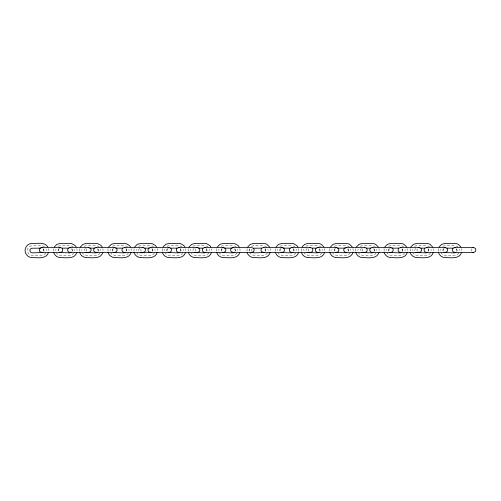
<?xml version="1.0" encoding="UTF-8"?>
<svg xmlns="http://www.w3.org/2000/svg" width="501" height="501" viewBox="0 0 501 501"><rect width="100%" height="100%" fill="white"/><g stroke="black" fill="none" stroke-linecap="round" stroke-linejoin="round"><path stroke-width="0.38" stroke-dasharray="2.5 1.88" d="M43.875 251.107L43.875 249.893L42.785 248.471M53.651 248.659L53.651 252.341M72.238 251.107L72.238 249.893L71.148 248.471M79.653 248.659L79.653 252.341M98.234 251.107L98.234 249.893L97.144 248.471M108.009 248.659L108.009 252.341M126.596 251.107L126.365 249.329L125.507 248.471M134.005 248.659L134.005 252.341M152.592 251.107L152.36 249.329L151.502 248.471M162.368 248.659L162.368 252.341M180.955 251.107L180.717 249.329L179.859 248.471M188.363 248.659L188.363 252.341M206.951 251.107L206.951 249.893L205.861 248.471M216.651 248.659L216.651 252.341M235.238 251.107L235.238 249.893L234.142 248.471M247.043 248.659L247.043 252.341M265.63 251.107L265.63 249.893L264.534 248.471M275.406 248.659L275.406 252.341M293.987 251.107L293.755 249.329L292.897 248.471M301.402 248.659L301.402 252.341M319.982 251.107L319.982 249.893L318.893 248.471M329.758 248.659L329.758 252.341M348.345 251.107L348.345 249.893L347.256 248.471M355.76 248.659L355.76 252.341M374.341 251.107L374.109 249.329L373.251 248.471M384.117 248.659L384.117 252.341M402.704 251.107L402.704 249.893L401.614 248.471M410.119 248.659L410.119 252.341M428.699 251.107L428.699 249.893L427.61 248.471M438.4 248.659L438.4 252.341M456.987 251.107L456.987 249.893L455.897 248.471M43.612 251.183L43.931 249.999L43.612 248.822M58.392 248.822L58.072 249.999L58.392 251.183M71.975 251.183L72.294 249.999L71.975 248.822M86.754 248.822L86.435 249.999L86.754 251.183M97.971 251.183L98.29 249.999L97.971 248.822M112.75 248.822L112.431 249.999L112.75 251.183M126.333 251.183L126.653 249.999L126.333 248.822M141.113 248.822L140.794 249.999L141.113 251.183M152.329 251.183L152.648 249.999L152.329 248.822M167.109 248.822L166.789 249.999L167.109 251.183M180.692 251.183L181.011 249.999L180.692 248.822M195.471 248.822L195.152 249.999L195.471 251.183M206.688 251.183L207.007 249.999L206.688 248.822M221.467 248.822L221.148 249.999L221.467 251.183M234.975 251.183L235.295 249.999L234.975 248.822M249.755 248.822L249.435 249.999L249.755 251.183M265.367 251.183L265.687 249.999L265.367 248.822M280.14 248.822L279.821 249.999L280.14 251.183M293.724 251.183L294.043 249.999L293.724 248.822M308.503 248.822L308.184 249.999L308.503 251.183M319.719 251.183L320.039 249.999L319.719 248.822M334.499 248.822L334.18 249.999L334.499 251.183M348.082 251.183L348.402 249.999L348.082 248.822M362.862 248.822L362.542 249.999L362.862 251.183M374.078 251.183L374.397 249.999L374.078 248.822M388.857 248.822L388.538 249.999L388.857 251.183M402.441 251.183L402.76 249.999L402.441 248.822M417.22 248.822L416.901 249.999L417.22 251.183M428.436 251.183L428.756 249.999L428.436 248.822M443.216 248.822L442.897 249.999L443.216 251.183M456.724 251.183L457.044 249.999L456.724 248.822M471.504 248.822L471.184 249.999L471.504 251.183M252.254 248.84L251.646 249.893L251.646 251.107M59.35 248.471L58.26 249.893L58.26 251.107M85.345 248.471L84.256 249.893L84.256 251.107M113.708 248.471L112.85 249.329L112.619 251.107M139.704 248.471L138.846 249.329L138.614 251.107M168.067 248.471L166.971 249.893L166.971 251.107M194.062 248.471L192.973 249.893L192.973 251.107M222.35 248.471L221.254 249.893L221.254 251.107M281.099 248.471L280.009 249.893L280.009 251.107M307.094 248.471L306.005 249.893L306.005 251.107M335.457 248.471L334.367 249.893L334.367 251.107M361.453 248.471L360.363 249.893L360.363 251.107M389.816 248.471L388.726 249.893L388.726 251.107M415.811 248.471L414.722 249.893L414.722 251.107M444.099 248.471L443.009 249.893L443.009 251.107M461.59 248.659L461.834 250.5M433.309 248.659L433.547 250.5M407.307 248.659L407.551 250.5M378.95 248.659L379.188 250.5M352.948 248.659L353.192 250.5M324.592 248.659L324.83 250.5M298.596 248.659L298.834 250.5M270.233 248.659L270.477 250.5M239.841 248.659L240.085 250.5M211.554 248.659L211.798 250.5M185.558 248.659L185.802 250.5M157.195 248.659L157.439 250.5M131.199 248.659L131.444 250.5M102.843 248.659L103.081 250.5M76.841 248.659L77.085 250.5M48.484 248.659L48.722 250.5M376.176 252.861A4.728 4.728 0 0 1 372.08 255.228L362.624 255.228A4.728 4.728 0 0 1 358.534 252.861M375.424 247.156A4.728 4.728 0 0 0 372.08 245.772L362.624 245.772A4.728 4.728 0 0 0 360.263 246.404M376.646 249.279A4.728 4.728 0 0 1 376.808 250.5M357.902 250.5A4.728 4.728 0 0 1 358.058 249.279M321.817 252.861A4.728 4.728 0 0 1 317.722 255.228L308.272 255.228A4.728 4.728 0 0 1 304.176 252.861M321.066 247.156A4.728 4.728 0 0 0 317.722 245.772L308.272 245.772A4.728 4.728 0 0 0 305.904 246.404M322.287 249.279A4.728 4.728 0 0 1 322.45 250.5M303.543 250.5A4.728 4.728 0 0 1 303.7 249.279M350.174 252.861A4.728 4.728 0 0 1 346.085 255.228L336.628 255.228A4.728 4.728 0 0 1 332.539 252.861M349.422 247.156A4.728 4.728 0 0 0 346.085 245.772L336.628 245.772A4.728 4.728 0 0 0 334.267 246.404M350.65 249.279A4.728 4.728 0 0 1 350.806 250.5M331.9 250.5A4.728 4.728 0 0 1 332.063 249.279M295.815 252.861A4.728 4.728 0 0 1 291.726 255.228L282.27 255.228A4.728 4.728 0 0 1 278.18 252.861M295.07 247.156A4.728 4.728 0 0 0 291.726 245.772L282.27 245.772A4.728 4.728 0 0 0 279.909 246.404M296.291 249.279A4.728 4.728 0 0 1 296.454 250.5M277.541 250.5A4.728 4.728 0 0 1 277.704 249.279M100.068 252.861A4.728 4.728 0 0 1 95.973 255.228L86.516 255.228A4.728 4.728 0 0 1 82.427 252.861M99.317 247.156A4.728 4.728 0 0 0 95.973 245.772L86.516 245.772A4.728 4.728 0 0 0 84.155 246.404M100.538 249.279A4.728 4.728 0 0 1 100.701 250.5M81.795 250.5A4.728 4.728 0 0 1 81.951 249.279M128.425 252.861A4.728 4.728 0 0 1 124.336 255.228L114.879 255.228A4.728 4.728 0 0 1 110.784 252.861M127.674 247.156A4.728 4.728 0 0 0 124.336 245.772L114.879 245.772A4.728 4.728 0 0 0 112.518 246.404M128.901 249.279A4.728 4.728 0 0 1 129.058 250.5M110.151 250.5A4.728 4.728 0 0 1 110.314 249.279M154.421 252.861A4.728 4.728 0 0 1 150.331 255.228L140.875 255.228A4.728 4.728 0 0 1 136.786 252.861M153.669 247.156A4.728 4.728 0 0 0 150.331 245.772L140.875 245.772A4.728 4.728 0 0 0 138.514 246.404M154.897 249.279A4.728 4.728 0 0 1 155.059 250.5M136.147 250.5A4.728 4.728 0 0 1 136.31 249.279M237.067 252.861A4.728 4.728 0 0 1 232.971 255.228L223.521 255.228A4.728 4.728 0 0 1 219.425 252.861M236.315 247.156A4.728 4.728 0 0 0 232.971 245.772L223.521 245.772A4.728 4.728 0 0 0 221.154 246.404M237.537 249.279A4.728 4.728 0 0 1 237.699 250.5M218.793 250.5A4.728 4.728 0 0 1 218.956 249.279M208.779 252.861A4.728 4.728 0 0 1 204.69 255.228L195.233 255.228A4.728 4.728 0 0 1 191.138 252.861M208.028 247.156A4.728 4.728 0 0 0 204.69 245.772L195.233 245.772A4.728 4.728 0 0 0 192.872 246.404M209.255 249.279A4.728 4.728 0 0 1 209.412 250.5M190.505 250.5A4.728 4.728 0 0 1 190.668 249.279M182.784 252.861A4.728 4.728 0 0 1 178.688 255.228L169.238 255.228A4.728 4.728 0 0 1 165.142 252.861M182.032 247.156A4.728 4.728 0 0 0 178.688 245.772L169.238 245.772A4.728 4.728 0 0 0 166.871 246.404M183.253 249.279A4.728 4.728 0 0 1 183.416 250.5M164.51 250.5A4.728 4.728 0 0 1 164.672 249.279M45.71 252.861A4.728 4.728 0 0 1 41.614 255.228L32.158 255.228A4.728 4.728 0 0 1 27.436 250.5A4.728 4.728 0 0 1 32.158 245.772L41.614 245.772A4.728 4.728 0 0 1 44.958 247.156M46.18 249.279A4.728 4.728 0 0 1 46.343 250.5M74.067 252.861A4.728 4.728 0 0 1 69.977 255.228L60.521 255.228A4.728 4.728 0 0 1 56.425 252.861M73.315 247.156A4.728 4.728 0 0 0 69.977 245.772L60.521 245.772A4.728 4.728 0 0 0 58.16 246.404M74.543 249.279A4.728 4.728 0 0 1 74.699 250.5M55.793 250.5A4.728 4.728 0 0 1 55.955 249.279M404.532 252.861A4.728 4.728 0 0 1 400.443 255.228L390.987 255.228A4.728 4.728 0 0 1 386.891 252.861M403.781 247.156A4.728 4.728 0 0 0 400.443 245.772L390.987 245.772A4.728 4.728 0 0 0 388.626 246.404M405.008 249.279A4.728 4.728 0 0 1 405.165 250.5M386.258 250.5A4.728 4.728 0 0 1 386.421 249.279M267.459 252.861A4.728 4.728 0 0 1 263.363 255.228L253.913 255.228A4.728 4.728 0 0 1 249.817 252.861M266.707 247.156A4.728 4.728 0 0 0 263.363 245.772L253.913 245.772A4.728 4.728 0 0 0 251.546 246.404M267.929 249.279A4.728 4.728 0 0 1 268.091 250.5M249.185 250.5A4.728 4.728 0 0 1 249.348 249.279M458.816 252.861A4.728 4.728 0 0 1 454.72 255.228L445.27 255.228A4.728 4.728 0 0 1 441.174 252.861M458.064 247.156A4.728 4.728 0 0 0 454.72 245.772L445.27 245.772A4.728 4.728 0 0 0 442.909 246.404M459.292 249.279A4.728 4.728 0 0 1 459.448 250.5M440.542 250.5A4.728 4.728 0 0 1 440.705 249.279M430.534 252.861A4.728 4.728 0 0 1 426.439 255.228L416.982 255.228A4.728 4.728 0 0 1 412.893 252.861M429.783 247.156A4.728 4.728 0 0 0 426.439 245.772L416.982 245.772A4.728 4.728 0 0 0 414.621 246.404M431.004 249.279A4.728 4.728 0 0 1 431.167 250.5M412.26 250.5A4.728 4.728 0 0 1 412.417 249.279"/><path stroke-width="0.75" d="M48.484 252.341C46.468 259.487 37.437 257.539 32.008 257.589C28.256 257.57 25.031 254.239 25.05 250.5C25.031 246.761 28.256 243.43 32.008 243.411C37.124 243.912 44.514 241.444 47.77 246.943M76.841 252.341C74.831 259.487 65.8 257.539 60.364 257.589C57.277 257.545 54.471 255.31 53.651 252.341M102.843 252.341C100.826 259.487 91.796 257.539 86.366 257.589C83.272 257.545 80.467 255.31 79.653 252.341M131.199 252.341C129.189 259.487 120.159 257.539 114.723 257.589C111.635 257.545 108.83 255.31 108.009 252.341M157.195 252.341C155.185 259.487 146.154 257.539 140.718 257.589C137.631 257.545 134.825 255.31 134.005 252.341M185.558 252.341C183.548 259.487 174.517 257.539 169.081 257.589C165.994 257.545 163.188 255.31 162.368 252.341M211.554 252.341C209.543 259.487 200.513 257.539 195.077 257.589C191.989 257.545 189.184 255.31 188.363 252.341M239.841 252.341C237.831 259.487 228.794 257.539 223.365 257.589C220.271 257.545 217.472 255.31 216.651 252.341M270.233 252.341C268.223 259.487 259.186 257.539 253.756 257.589C250.663 257.545 247.863 255.31 247.043 252.341M298.596 252.341C296.579 259.487 287.549 257.539 282.119 257.589C279.026 257.545 276.22 255.31 275.406 252.341M324.592 252.341C322.581 259.487 313.545 257.539 308.115 257.589C305.021 257.545 302.222 255.31 301.402 252.341M352.948 252.341C350.938 259.487 341.907 257.539 336.472 257.589C333.384 257.545 330.579 255.31 329.758 252.341M378.95 252.341C376.934 259.487 367.903 257.539 362.473 257.589C359.38 257.545 356.58 255.31 355.76 252.341M407.307 252.341C405.296 259.487 396.266 257.539 390.83 257.589C387.743 257.545 384.937 255.31 384.117 252.341M433.309 252.341C431.292 259.487 422.262 257.539 416.832 257.589C413.738 257.545 410.933 255.31 410.119 252.341M461.59 252.341C459.58 259.487 450.549 257.539 445.113 257.589C442.026 257.545 439.22 255.31 438.4 252.341M54.365 246.943L56.964 244.344L60.364 243.411L71.812 243.63L75 245.471L76.133 246.943M80.36 246.943L82.966 244.344L86.366 243.411L97.814 243.63L101.002 245.471L102.129 246.943M108.723 246.943L111.322 244.344L114.723 243.411L126.171 243.63L129.358 245.471L130.492 246.943M134.719 246.943L137.324 244.344L140.718 243.411L152.172 243.63L155.36 245.471L156.487 246.943M163.082 246.943L165.681 244.344L169.081 243.411L180.529 243.63L183.717 245.471L184.85 246.943M189.077 246.943L191.676 244.344L195.077 243.411L206.531 243.63L209.719 245.471L210.846 246.943M217.359 246.943L219.964 244.344L223.365 243.411L234.812 243.63L238 245.471L239.134 246.943M247.751 246.943L250.356 244.344L253.756 243.411L265.204 243.63L266.92 244.344L269.519 246.943M276.114 246.943L278.719 244.344L282.119 243.411L293.567 243.63L296.755 245.471L297.882 246.943M302.109 246.943L304.714 244.344L308.115 243.411L319.563 243.63L321.279 244.344L323.878 246.943M330.472 246.943L333.071 244.344L336.472 243.411L347.926 243.63L349.635 244.344L352.241 246.943M356.468 246.943L359.073 244.344L362.473 243.411L373.921 243.63L375.637 244.344L378.236 246.943M384.831 246.943L387.43 244.344L390.83 243.411L402.278 243.63L403.994 244.344L406.599 246.943M410.826 246.943L413.431 244.344L416.832 243.411L428.28 243.63L429.996 244.344L432.595 246.943M439.114 246.943L441.713 244.344L445.113 243.411L456.561 243.63L458.277 244.344L460.882 246.943M42.785 252.529L32.315 252.861L30.987 252.529L29.897 251.107L30.129 249.329L31.557 248.239L40.7 248.139M71.148 252.529L69.821 252.861L59.35 252.529M97.144 252.529L95.816 252.861L85.345 252.529M125.507 252.529L124.179 252.861L113.708 252.529M151.502 252.529L140.267 252.761M179.859 252.529L178.538 252.861L168.067 252.529M205.861 252.529L204.533 252.861L194.062 252.529M234.142 252.529L232.821 252.861L222.35 252.529M264.534 252.529L254.063 252.861L252.254 252.16M292.897 252.529L291.569 252.861L281.099 252.529M318.893 252.529L317.565 252.861L307.094 252.529M373.251 252.529L371.924 252.861L361.453 252.529M401.614 252.529L400.286 252.861L389.816 252.529M427.61 252.529L426.282 252.861L415.811 252.529M455.897 252.529L454.57 252.861L444.099 252.529M41.552 247.638C38.489 247.513 38.489 252.491 41.552 252.366L60.458 252.366C63.514 252.491 63.514 247.513 60.458 247.638L41.552 247.638L42.165 247.719M59.838 247.719L60.458 247.638M69.908 247.638C66.852 247.513 66.852 252.491 69.908 252.366L88.815 252.366C91.877 252.491 91.877 247.513 88.815 247.638L69.908 247.638L70.528 247.719M41.552 252.366L42.165 252.285M88.201 247.719L88.815 247.638M95.91 247.638C92.848 247.513 92.848 252.491 95.91 252.366L114.817 252.366C117.873 252.491 117.873 247.513 114.817 247.638L95.91 247.638L96.524 247.719M69.908 252.366L70.528 252.285M114.197 247.719L114.817 247.638M124.267 247.638C121.211 247.513 121.211 252.491 124.267 252.366L143.173 252.366C146.236 252.491 146.236 247.513 143.173 247.638L124.267 247.638L124.887 247.719M95.91 252.366L96.524 252.285M142.56 247.719L143.173 247.638M150.269 247.638C147.206 247.513 147.206 252.491 150.269 252.366L169.175 252.366C172.231 252.491 172.231 247.513 169.175 247.638L150.269 247.638L150.882 247.719M124.267 252.366L124.887 252.285M168.555 247.719L169.175 247.638M178.625 247.638C175.569 247.513 175.569 252.491 178.625 252.366L197.532 252.366C200.594 252.491 200.594 247.513 197.532 247.638L178.625 247.638L179.245 247.719M150.269 252.366L150.882 252.285M196.918 247.719L197.532 247.638M204.621 247.638C201.565 247.513 201.565 252.491 204.621 252.366L223.534 252.366C226.59 252.491 226.59 247.513 223.534 247.638L204.621 247.638L205.241 247.719M178.625 252.366L179.245 252.285M222.914 247.719L223.534 247.638M251.815 247.638L232.909 247.638C229.853 247.513 229.853 252.491 232.909 252.366L251.815 252.366C254.489 252.498 255.059 248.283 252.435 247.719M204.621 252.366L205.241 252.285M253.306 248.239L261.685 248.139M263.301 247.638C260.238 247.513 260.238 252.491 263.301 252.366L282.207 252.366C285.269 252.491 285.269 247.513 282.207 247.638L263.301 247.638L263.914 247.719M232.909 252.366L233.529 252.285M281.593 247.719L282.207 247.638M291.663 247.638C288.601 247.513 288.601 252.491 291.663 252.366L310.57 252.366C313.626 252.491 313.626 247.513 310.57 247.638L291.663 247.638L292.277 247.719M263.301 252.366L263.914 252.285M309.95 247.719L310.57 247.638M317.659 247.638C314.597 247.513 314.597 252.491 317.659 252.366L336.566 252.366C339.622 252.491 339.622 247.513 336.566 247.638L317.659 247.638L318.273 247.719M291.663 252.366L292.277 252.285M335.946 247.719L336.566 247.638M346.016 247.638C342.96 247.513 342.96 252.491 346.016 252.366L364.928 252.366C367.985 252.491 367.985 247.513 364.928 247.638L346.016 247.638L346.636 247.719M317.659 252.366L318.273 252.285M364.308 247.719L364.928 247.638M372.018 247.638C368.955 247.513 368.955 252.491 372.018 252.366L390.924 252.366C393.98 252.491 393.98 247.513 390.924 247.638L372.018 247.638L372.631 247.719M346.016 252.366L346.636 252.285M346.692 252.761L335.457 252.529M390.304 247.719L390.924 247.638M400.374 247.638C397.318 247.513 397.318 252.491 400.374 252.366L419.281 252.366C422.343 252.491 422.343 247.513 419.281 247.638L400.374 247.638L400.994 247.719M372.018 252.366L372.631 252.285M418.667 247.719L419.281 247.638M426.376 247.638C423.314 247.513 423.314 252.491 426.376 252.366L445.283 252.366C448.339 252.491 448.339 247.513 445.283 247.638L426.376 247.638L426.99 247.719M400.374 252.366L400.994 252.285M444.663 247.719L445.283 247.638M454.657 247.638C451.601 247.513 451.601 252.491 454.657 252.366L473.564 252.366C476.626 252.491 476.626 247.513 473.564 247.638L454.657 247.638L455.277 247.719M426.376 252.366L426.99 252.285M472.95 247.719L473.564 247.638M454.657 252.366L455.277 252.285M62.199 248.139L68.299 248.139M89.723 248.139L94.294 248.139M115.794 248.139L122.651 248.139M144.839 248.139L149.411 248.139M170.916 248.139L177.01 248.139M198.44 248.139L203.011 248.139M224.435 248.139L232.057 248.139M283.19 248.139L290.048 248.139M312.236 248.139L316.043 248.139M337.549 248.139L345.164 248.139M366.594 248.139L370.402 248.139M391.901 248.139L398.765 248.139M420.946 248.139L424.76 248.139M446.948 248.139L453.042 248.139M472.95 252.285L473.564 252.366M444.663 252.285L445.283 252.366M418.667 252.285L419.281 252.366M390.304 252.285L390.924 252.366M364.308 252.285L364.928 252.366M335.946 252.285L336.566 252.366M309.95 252.285L310.57 252.366M281.593 252.285L282.207 252.366M232.909 247.638L233.529 247.719M251.201 252.285L251.815 252.366M222.914 252.285L223.534 252.366M196.918 252.285L197.532 252.366M168.555 252.285L169.175 252.366M142.56 252.285L143.173 252.366M114.197 252.285L114.817 252.366M88.201 252.285L88.815 252.366M59.838 252.285L60.458 252.366"/></g></svg>
